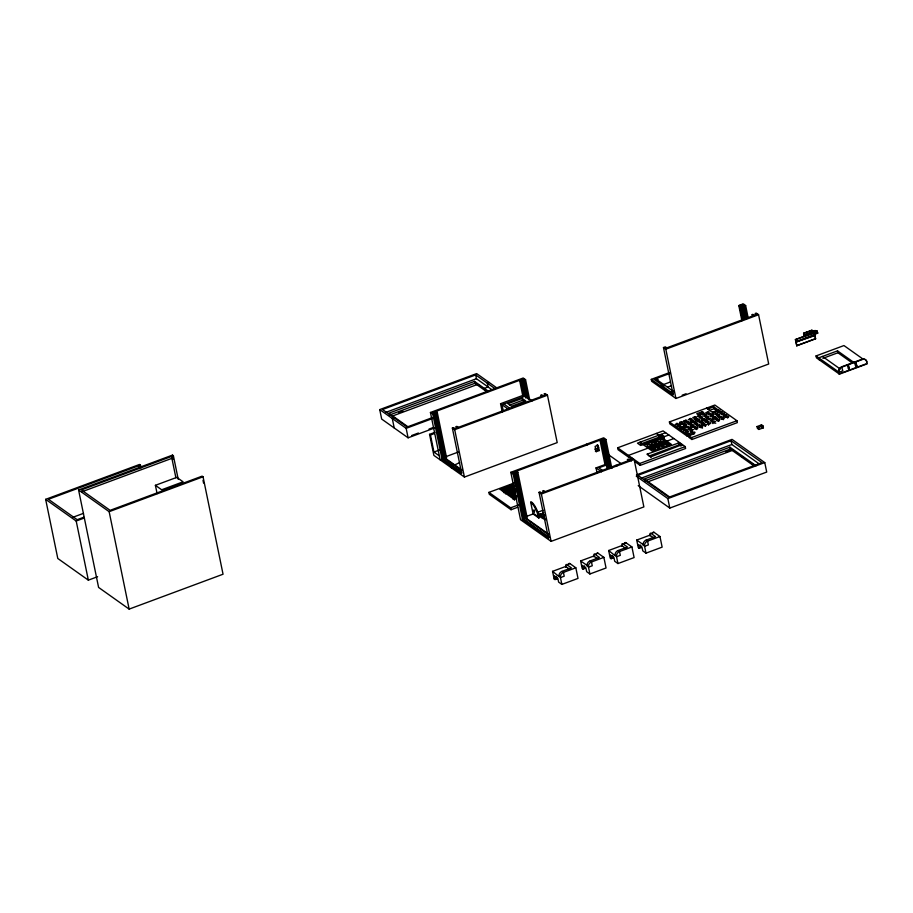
<?xml version="1.0" encoding="UTF-8"?>
<svg xmlns="http://www.w3.org/2000/svg" width="913" height="913" viewBox="0 0 913 913"><rect width="100%" height="100%" fill="white"/><g stroke="black" fill="none" stroke-linecap="round" stroke-linejoin="round"><path stroke-width="1.37" d="M679.717 422.331L679.58 423.05L680.961 423.221L682.593 421.943L679.717 422.331L680.105 424.225M679.569 427.01L679.432 427.729L680.813 427.889L682.445 426.611L679.569 427.01L679.957 428.905M680.299 425.093L678.667 426.382L677.298 426.211L678.93 424.933L680.299 425.093L680.687 426.999M684.134 420.688L684.008 421.407L685.378 421.578L687.01 420.3L684.134 420.688L684.522 422.582M683.985 425.367L683.86 426.086L685.229 426.245L686.861 424.967L683.985 425.367L684.373 427.261M684.727 423.449L684.602 424.18L681.726 424.568L683.358 423.29L684.727 423.449L685.115 425.355M684.579 428.129L684.453 428.848L681.577 429.247L681.703 428.528L684.579 428.129L684.967 430.023M685.971 431.564L685.846 432.283L687.215 432.442L688.847 431.164L685.971 431.564L686.359 433.458M686.713 429.646L686.587 430.365L683.711 430.765L685.343 429.487L686.713 429.646L687.101 431.541M690.696 420.562L690.57 421.281L691.94 421.441L693.572 420.163L690.696 420.562L691.084 422.457M690.548 425.241L690.422 425.96L691.792 426.12L693.424 424.842L690.548 425.241L690.936 427.136M691.289 423.324L691.164 424.043L688.288 424.442L689.908 423.164L691.289 423.324L691.677 425.218M690.399 429.92L690.274 430.639L691.643 430.799L693.275 429.521L690.399 429.92L690.787 431.815M691.141 428.003L691.004 428.722L688.128 429.121L689.76 427.843L691.141 428.003L691.529 429.897M695.124 418.919L694.998 419.638L696.368 419.797L698 418.519L695.124 418.919L695.512 420.813M695.866 417.001L695.729 417.732L692.853 418.12L692.99 417.401L695.866 417.001L696.254 418.907M695.717 421.68L695.58 422.399L692.705 422.799L694.337 421.521L695.717 421.68L696.105 423.575M697.11 425.116L696.984 425.835L698.354 425.994L699.986 424.716L697.11 425.116L697.498 427.01M701.686 418.793L701.549 419.512L702.93 419.672L704.562 418.394L701.686 418.793L702.074 420.688M701.538 423.472L701.401 424.191L702.782 424.351L704.414 423.073L701.538 423.472L701.926 425.367M702.12 426.234L701.994 426.953L699.118 427.352L700.75 426.074L702.12 426.234L702.508 428.129M706.263 412.471L706.126 413.19L707.507 413.349L709.139 412.071L706.263 412.471L706.651 414.365M706.103 417.15L705.977 417.869L707.347 418.028L708.979 416.75L706.103 417.15L706.491 419.044M706.696 419.912L705.064 421.19L703.695 421.03L703.82 420.311L706.696 419.912L707.084 421.806M708.089 423.335L707.963 424.066L709.344 424.225L710.965 422.947L708.089 423.335L708.488 425.23M712.813 412.345L712.688 413.064L714.057 413.224L715.689 411.946L712.813 412.345L713.201 414.24M712.665 417.024L712.539 417.743L713.909 417.903L715.541 416.625L712.665 417.024L713.053 418.919M712.517 421.692L712.391 422.422L713.761 422.582L715.393 421.304L712.517 421.692L712.905 423.586M717.241 410.702L717.116 411.421L718.485 411.58L720.117 410.302L717.241 410.702L717.629 412.596M719.227 416.887L719.102 417.618L720.471 417.777L722.103 416.499L719.227 416.887L719.615 418.793M723.655 415.244L723.518 415.974L724.899 416.134L726.531 414.856L723.655 415.244L724.043 417.15M679.649 442.645L647.18 454.126L650.958 456.797L682.342 444.563M640.161 442.645L640.641 441.972L641.04 443.878M663.409 437.019L663.899 436.346L664.287 438.24M539.104 516.267L541.238 515.742L544.878 518.287M509.134 485.556L508.427 486.104L508.975 486.492L510.926 485.762L509.134 485.556L509.522 487.451M503.577 490.863L502.869 491.422L503.417 491.799L505.368 491.08L503.577 490.863L503.965 492.758M511.988 484.495L511.28 485.043L511.828 485.431L513.779 484.7L511.988 484.495L512.376 486.389M507.936 490.874L507.229 491.422L507.765 491.81L509.716 491.08L507.936 490.874L508.324 492.769M509.443 491.936L508.735 492.495L509.271 492.872L511.223 492.153L509.443 491.936L509.831 493.83M512.296 490.874L511.588 491.434L512.125 491.81L514.076 491.091L512.296 490.874L512.684 492.769M515.149 489.813L514.441 490.372L514.978 490.749M513.802 491.947L513.095 492.495L513.631 492.883L515.583 492.153L513.802 491.947L514.19 493.842M515.297 493.009L514.59 493.568L515.137 493.944M512.592 497.265L511.885 497.813L512.433 498.201L514.384 497.471L512.592 497.265L512.98 499.16M761.693 424.819L761.362 425.013A1.803 0.73 -11.6 0 0 761.328 425.823A1.803 0.73 -11.6 0 0 763.006 425.892L763.405 427.786L758.874 429.464L757.436 428.448L757.048 426.554L761.693 424.819L761.75 426.919M672.801 390.992L671.306 391.551L672.196 392.191L673.703 391.631L655.545 378.758M97.6 576.719L88.344 580.154L57.793 558.482L45.65 499.343L139.552 464.455L140.454 465.094L141.024 467.878M140.454 465.094L48.423 499.285L77.183 519.691L83.813 517.226M173.39 455.747L81.371 489.939L110.119 510.344L202.15 476.141L203.051 476.78L223.046 574.22L129.144 609.108L98.593 587.424L78.586 489.996L172.489 455.108L173.39 455.747L178.218 479.279M81.759 491.833L171.906 458.337M155.393 485.317L176.802 477.362L183.091 481.824L161.681 489.779L155.393 485.317L157.104 493.613M72.914 517.272L83.505 513.334M45.65 499.343L76.201 521.026L84.144 518.07M434.645 427.946L408.1 437.818L381.68 419.067L379.728 409.595L476.643 373.588L497.277 388.23M494.88 388.561L475.662 374.923L382.513 409.526L407.13 426.999L432.42 417.606M78.586 489.996L109.149 511.679L203.051 476.78M385.948 412.334L476.438 378.712L492.415 390.045M488.809 391.551L474.475 381.383L388.835 413.201L407.632 426.542M389.235 415.095L474.863 383.277L486.96 391.86M398.935 412.653L402.918 411.181M392.442 416.043L477.602 384.396L478.869 385.286M394.165 417.8L392.282 418.496L394.233 427.969M489.185 382.49L487.314 383.186L488.09 386.975L484.335 388.379L484.723 390.273M440.157 459.855L430.434 412.471L523.206 377.993L525.546 379.648L529.506 398.947M431.335 413.098L524.108 378.633M430.434 412.471L432.773 414.125L433.903 413.703L443.387 459.947L452.118 466.144L459.593 462.64M462.001 470.72L444.209 458.098L434.714 411.843L436.152 412.87L437.281 412.448L446.617 457.938L445.487 458.36L461.841 469.967M521.038 381.326L524.153 396.493L522.715 395.466L519.6 380.31L521.038 381.326L522.168 380.904L525.671 397.965M526.892 398.091L522.978 379.055L524.416 380.07L525.546 379.648M379.728 409.595L406.159 428.334L432.705 418.474M741.915 320.76L738.8 305.57L743.308 303.892L745.636 305.547L748.215 318.089M744.198 304.531L739.69 306.209L742.531 320.018M738.8 305.57L741.128 307.225L742.258 306.802L744.837 319.345M742.178 304.314L744.517 305.969L745.636 305.547M411.74 435.49L418.394 433.024M429.042 429.064L433.036 427.581M502.253 411.98L500.552 403.706L522.715 395.466M522.19 398.399L507.913 403.706L511.508 406.251L525.785 400.955L522.19 398.399L522.578 400.293L525.272 402.211M545.449 394.987L544.011 393.971L545.141 393.549L547.469 395.215L557.204 442.6L464.42 477.065L433.869 455.382L429.555 434.348L434.85 432.374M669.092 372.744L651.266 379.374L673.189 394.93L663.466 347.545L665.349 346.849L666.787 347.864M509.602 405.121L522.578 400.293M429.555 434.348L430.445 434.987L434.428 433.504M663.466 347.545L664.904 348.561L757.687 314.095M432.773 414.125L442.109 459.616L461.704 473.516L452.357 428.026L453.487 427.604L454.925 428.631M664.904 348.561L665.805 349.2L758.577 314.734L768.7 364.013L675.917 398.479L651.654 381.269L651.266 379.374M453.795 429.042L546.579 394.576M452.357 428.026L454.697 429.681L547.469 395.215M430.445 434.987L433.949 452.049L439.256 450.075M446.491 456.432L458.28 452.049M669.971 373.394L654.039 379.306L663.842 386.267L661.959 386.964M441.949 458.931L444.209 458.098M442.109 459.616L443.239 459.193L461.75 472.329M656.983 379.774L658.113 379.351L656.675 378.336M660.259 385.743L670.222 382.045M815.275 335.025L796.033 341.998L815.355 335.402L811.862 332.594L803.988 335.139L803.6 333.245L811.862 330.175L813.198 331.122L815.446 330.677L813.563 331.373L814.373 331.944L816.644 330.711L817.751 333.119L795.953 341.622M803.6 333.245L811.474 330.7L814.168 332.617L815.594 338.814L796.809 345.787L795.394 339.59L814.168 332.617M452.038 465.447L450.839 465.813L451.307 467.753M803.988 335.139L812.25 332.07L811.862 330.175M817.363 331.225L814.727 332.206L815.492 334.363M667.414 387.169L671.42 385.685M795.394 339.59L815.104 332.469M796.638 345.662L815.412 338.677M682.159 395.192L686.074 393.743M841.592 372.961L839.081 373.896L838.693 372.002A4.234 3.618 -54.6 0 1 841.672 366.809L862.066 359.231A4.234 3.618 -54.6 0 1 866.597 361.628L867.35 363.773L839.446 374.147L816.439 357.828L816.051 355.933L843.954 345.559L863.207 359.22M856.645 366.056L856.257 364.161L837.529 350.866L818.744 357.839L819.132 359.733M633.245 458.885L545.164 491.605L543.726 490.589L542.596 491.011L544.034 492.027L541.592 492.94L540.154 491.913L539.035 492.335L541.363 493.99L634.147 459.524L643.87 506.909L551.098 541.375L520.536 519.702L510.812 472.306L603.584 437.841L605.924 439.495L611.87 468.449M526.208 518.892L516.712 472.649L515.274 471.622L512.844 472.535L514.281 473.55L523.765 519.794M604.486 438.48L516.404 471.199L517.842 472.226L527.178 517.717L526.059 518.139L548.565 534.105M822.887 358.341L837.917 352.76L852.24 362.929M510.812 472.306L513.152 473.973L514.281 473.55M516.712 472.649L517.842 472.226M605.068 464.968L599.978 440.157L601.416 441.173L602.546 440.751L608.206 468.323M609.439 468.517L603.356 438.902L604.794 439.918L605.924 439.495M594.694 449.23L598.7 447.747M669.4 421.932L714.845 405.041L736.951 420.722L737.339 422.628L691.894 439.507L688.79 437.316L688.402 435.41L694.04 433.321A1.689 0.685 -11.6 0 0 694.827 432.248A1.689 0.685 -11.6 0 0 692.602 432.306L686.964 434.394L669.4 421.932L669.788 423.826L687.352 436.288L692.99 434.2L692.602 432.306M707.746 409.035L713.761 406.799L718.257 409.994L718.645 411.889M599.213 450.554L598.312 449.915L595.31 451.033L596.2 451.673L599.213 450.554L598.118 445.247L595.116 446.366L596.2 451.673M702.371 411.615L696.733 413.703L698.171 414.73L703.809 412.63L702.371 411.615L702.759 413.509L699.369 414.764M517.648 507.274L511.052 509.728L489.3 494.287L488.911 492.392L513.973 483.091M709.344 410.485L714.149 408.704L717.515 411.09M676.795 423.415L675.164 424.693L678.039 424.305L678.165 423.586L676.795 423.415L677.184 425.31M690.068 418.485L688.436 419.763L691.312 419.375L691.438 418.656L690.068 418.485L690.456 420.379M698.913 415.198L697.281 416.476L698.65 416.648L700.282 415.358L698.913 415.198L699.301 417.093M718.257 409.994L712.243 412.22L706.491 408.145M631.214 459.034L618.044 449.698L617.656 447.792L663.112 430.913L685.218 446.594L685.606 448.488L640.161 465.379L634.569 461.407M687.774 421.646L686.142 422.924L689.018 422.536L689.155 421.806L687.774 421.646L688.162 423.541M701.047 416.716L699.415 417.994L702.291 417.595L702.428 416.876L701.047 416.716L701.435 418.611M705.475 415.073L703.843 416.351L706.719 415.951L706.845 415.232L705.475 415.073L705.863 416.967M709.892 413.429L708.26 414.707L711.147 414.308L711.273 413.589L709.892 413.429L710.28 415.324M698.765 419.877L697.133 421.155L698.502 421.315L700.134 420.037L698.765 419.877L699.153 421.772M712.037 414.947L710.405 416.225L711.775 416.385L713.407 415.107L712.037 414.947L712.425 416.842M716.454 413.304L714.822 414.582L717.698 414.182L717.835 413.463L716.454 413.304L716.842 415.198M720.882 411.66L719.25 412.938L720.619 413.098L722.251 411.82L720.882 411.66L721.27 413.555M866.962 361.879A4.234 3.618 -54.6 0 0 862.431 359.482L842.037 367.06A4.234 3.618 -54.6 0 0 839.058 372.253L839.446 374.147M665.623 432.694L637.457 443.159L640.686 445.464L668.864 434.987M848.291 365.577L847.538 365.851L848.439 368.761L849.193 368.487L848.291 365.577L849.193 368.487M855.047 363.066L856.166 363.043L856.714 365.691C853.997 367.14 855.287 359.014 855.96 365.976M847.903 366.113L848.656 365.828M855.413 363.317L856.166 363.043M696.471 423.039L694.839 424.317L696.22 424.477L697.852 423.198L696.471 423.039L696.859 424.933M700.899 421.395L699.267 422.673L702.143 422.274L702.268 421.555L700.899 421.395L701.287 423.29M718.599 414.822L716.967 416.1L718.337 416.26L719.969 414.981L718.599 414.822L718.988 416.716M723.016 413.178L721.384 414.456L722.765 414.616L724.397 413.338L723.016 413.178L723.404 415.073M640.093 444.22L661.503 436.266L663.511 437.692M838.693 372.002L839.435 372.116M848.839 368.224L848.439 368.761M855.595 365.714L856.714 365.691M841.672 366.809L842.813 370.861L839.058 372.253L816.051 355.933M694.188 426.2L692.556 427.478L695.432 427.079L695.558 426.36L694.188 426.2L694.576 428.094M707.461 421.27L705.829 422.548L708.705 422.148L708.83 421.429L707.461 421.27L707.849 423.164M711.889 419.626L710.257 420.904L711.626 421.064L713.258 419.786L711.889 419.626L712.277 421.521M716.306 417.983L714.674 419.261L716.054 419.421L717.686 418.143L716.306 417.983L716.694 419.877M842.836 372.493L865.684 364.013M696.322 427.718L694.69 428.996L697.566 428.596L697.703 427.877L696.322 427.718L696.71 429.612M705.167 424.431L703.546 425.709L704.916 425.869L706.548 424.591L705.167 424.431L705.566 426.325M718.44 419.489L716.808 420.779L718.189 420.939L719.821 419.66L718.44 419.489L718.828 421.395M722.868 417.846L721.236 419.124L724.112 418.736L724.237 418.017L722.868 417.846L723.256 419.74M727.296 416.202L725.664 417.481L728.54 417.093L728.665 416.374L727.296 416.202L727.684 418.097M649.577 447.564L628.406 455.427L628.795 457.322M653.959 445.932L652.578 446.446L652.966 448.34L654.347 447.827M658.341 444.3L656.961 444.814L657.349 446.708M662.724 442.679L661.343 443.193L661.731 445.088M673.862 438.537L665.725 441.561L666.113 443.456M597.136 473.311L596.029 467.901L605.422 464.42L606.323 465.059L598.802 467.844L602.226 470.275M631.248 461.042L630.678 458.28L631.807 457.858M688.402 435.41L691.506 437.612L736.951 420.722M647.18 454.126L649.234 455.986L679.283 444.814L681.075 446.092M488.911 492.392L510.664 507.822L518.573 504.889M530.693 502.207A13.136 4.257 69.6 0 1 538.316 516.347L538.681 517.911L533.101 513.962L530.693 502.207L531.446 501.933A13.136 4.257 69.6 0 1 539.069 516.062L539.4 517.614L538.647 517.888L538.442 516.929L539.195 516.644M617.656 447.792L639.762 463.484L685.218 446.594M757.048 426.554L758.486 427.569L763.006 425.892M636.475 474.897L732.055 439.381L764.763 462.594L766.715 472.067L669.8 508.073L638.221 485.67M525.74 516.69L533.101 513.962M537.825 512.204L543.121 510.241M731.073 440.717L637.925 475.331L668.841 497.265L761.99 462.651L731.073 440.717L731.849 444.505L759.331 464.009M522.327 518.778L524.77 517.876L548.713 534.858M522.487 519.463L523.617 519.041L549.5 537.403L548.371 537.825L522.487 519.463L513.152 473.973M641.36 478.127L731.849 444.505M756.078 465.756L729.886 447.176L644.258 478.994L669.297 496.763M644.646 480.889L730.286 449.07L754.184 466.041M726.029 451.821L730.012 450.337M647.853 481.836L733.013 450.189M636.27 476.187L667.86 498.601L764.763 462.594M555.024 579.561L554.134 578.922L552.57 571.344L565.718 566.459L565.877 567.213L565.74 566.277A4.234 1.37 69.6 0 1 566.893 564.702L569.895 563.583L575.829 567.795L578.009 578.408L561.86 584.411L558.619 582.106L557.843 578.317L554.248 575.772L555.024 579.561L556.907 578.865L556.382 576.331M593.838 556.314L593.781 555.857A4.234 1.37 69.6 0 1 594.945 554.282L597.947 553.164L603.881 557.375L606.049 567.989L589.901 573.98L586.671 571.686L585.895 567.897L582.3 565.352L583.076 569.141L584.948 568.445L584.434 565.912M611.117 558.722L610.215 558.083L608.663 550.505L621.81 545.62L621.97 546.373L621.821 545.438A4.234 1.37 69.6 0 1 622.986 543.863L625.987 542.744L631.922 546.944L634.101 557.569L617.953 563.561L614.711 561.267L613.935 557.478L610.341 554.933L611.117 558.722L613 558.026L612.475 555.492M639.168 548.302L638.267 547.663L636.715 540.074L649.851 535.189L650.01 535.954L649.873 535.018A4.234 1.37 69.6 0 1 651.026 533.432L654.039 532.325L659.962 536.524L662.142 547.138L645.993 553.141L642.763 550.847L641.976 547.058L638.381 544.502L639.168 548.302L641.04 547.595L640.527 545.072M583.076 569.141L582.174 568.502L580.622 560.924L593.77 556.04L597.969 559.018M561.86 584.411L560.456 577.587L558.95 575.532A4.234 3.618 -54.6 0 1 561.997 571.378L571.39 567.886L566.893 564.702M589.901 573.98L588.508 567.167L586.991 565.113A4.234 3.618 -54.6 0 1 590.038 560.959L599.43 557.466L594.945 554.282M617.953 563.561L616.549 556.736L615.042 554.693A4.234 3.618 -54.6 0 1 618.09 550.539L627.482 547.047L622.986 543.863M645.993 553.141L644.589 546.316L643.083 544.274A4.234 3.618 -54.6 0 1 646.13 540.119L655.523 536.627L651.026 533.432M575.829 567.795L563.435 572.394A4.234 3.618 -54.6 0 0 560.456 577.587L564.211 576.183L563.435 572.394L561.997 571.378M603.881 557.375L591.476 561.974A4.234 3.618 -54.6 0 0 588.508 567.167L592.263 565.763L591.476 561.974L590.038 560.959M631.922 546.944L619.528 551.555A4.234 3.618 -54.6 0 0 616.549 556.736L620.304 555.344L619.528 551.555L618.09 550.539M659.962 536.524L647.568 541.135A4.234 3.618 -54.6 0 0 644.589 546.316L648.356 544.924L647.568 541.135L646.13 540.119M580.622 560.924L586.991 565.352M636.715 540.074L643.083 544.513M554.134 578.922L556.006 578.226L556.907 578.865M543.749 512.41L542.425 513.266L544.833 515.012M514.738 485.385L512.786 486.115L514.578 486.321M507.525 486.446L505.574 487.165L507.366 487.382L508.062 486.823L507.525 486.446L507.913 488.341M511.885 486.446L509.933 487.177L511.714 487.382L512.421 486.834L511.885 486.446L512.273 488.341M514.886 488.581L512.935 489.3L514.727 489.516M506.327 491.765L504.375 492.484L506.156 492.7L506.863 492.141L506.327 491.765L506.715 493.659M512.193 492.837L510.241 493.556L512.022 493.773L512.729 493.214L512.193 492.837L512.581 494.732M516.701 496.033L514.749 496.763L516.53 496.969M642.49 444.3L643.882 444.277M720.505 412.197L719.136 412.037L718.748 410.142M709.527 413.966L708.146 413.806L707.758 411.911M726.919 416.75L725.538 416.59L725.15 414.696M715.929 418.519L714.559 418.359L714.171 416.465M709.367 418.645L707.997 418.485L707.609 416.59M698.388 420.414L697.018 420.254L696.63 418.359M715.781 423.198L714.411 423.039L714.023 421.133M704.802 424.967L703.421 424.807L703.033 422.913M687.249 426.862L685.88 426.702L685.492 424.807M544.49 516.393C538.156 510.561 535.246 515.948 545.7 519.691M817.751 333.119L816.644 330.711M814.636 334.888L815.355 335.402M822.499 356.447L840.234 369.023M758.577 314.734L756.249 313.079L755.119 313.49L756.557 314.517M795.782 341.485L796.581 342.375M739.918 305.147L742.258 306.802M754.298 315.35L752.86 314.334L751.741 314.745L753.179 315.772M661.377 385.332L673.201 393.72M739.884 455.073L744.472 458.315M750.189 462.377L753.624 464.82M682.125 445.213L678.348 442.543L679.283 444.814M661.115 434.371L664.356 436.665M656.276 433.447L658.787 435.239L659.186 437.133M668.373 443.433A1.689 0.685 -11.6 0 1 667.586 444.505A1.689 0.685 -11.6 0 1 665.372 444.551L660.339 440.979A1.689 0.685 -11.6 0 1 661.115 439.918A1.689 0.685 -11.6 0 1 663.34 439.872L668.373 443.433L668.761 445.327L663.728 441.766A1.689 0.685 -11.6 0 0 662.142 441.63A1.689 0.685 -11.6 0 0 660.658 442.349M658.958 441.493L663.991 445.065A1.689 0.685 -11.6 0 1 663.203 446.137A1.689 0.685 -11.6 0 1 660.989 446.183L655.956 442.611A1.689 0.685 -11.6 0 1 656.732 441.538A1.689 0.685 -11.6 0 1 658.958 441.493L659.346 443.387L664.379 446.959M654.575 443.125L659.608 446.697A1.689 0.685 -11.6 0 1 658.821 447.758A1.689 0.685 -11.6 0 1 656.607 447.815L651.574 444.243A1.689 0.685 -11.6 0 1 652.35 443.17A1.689 0.685 -11.6 0 1 654.575 443.125L654.963 445.019L659.118 447.963M650.193 444.757L655.226 448.317A1.689 0.685 -11.6 0 1 654.45 449.39A1.689 0.685 -11.6 0 1 652.224 449.436L647.191 445.864A1.689 0.685 -11.6 0 1 647.979 444.802A1.689 0.685 -11.6 0 1 650.193 444.757L650.581 446.651L654.735 449.595M639.705 442.326L642.946 444.62M649.234 455.986L651.026 457.253M520.73 379.888L522.168 380.904M543.201 395.831L541.763 394.804L540.633 395.226L542.071 396.242M630.678 458.28L632.116 459.296M601.108 439.735L602.546 440.751M629.867 460.141L628.429 459.113L627.299 459.536L628.737 460.563M608.925 454.994L621.422 463.861M532.108 400.921L525.283 396.071L501.99 404.721L503.325 411.227M586.397 444.22L587.299 444.859M616.058 465.265L616.96 465.904M596.029 467.901L601.507 471.793M503.873 404.025L509.796 408.237M500.552 403.706L508.815 409.572M649.851 535.189L654.062 538.179M640.139 546.967L641.04 547.595M435.843 411.432L437.281 412.448M458.303 427.364L456.865 426.348L455.747 426.77L457.185 427.786M621.81 545.62L626.021 548.599M432.465 412.687L433.903 413.703M608.663 550.505L615.111 555.72M612.098 557.387L613 558.026M533.854 513.677L539.4 517.614M433.949 452.049L439.347 455.872M456.511 469.259L459.753 471.553M524.895 520.593L532.77 526.185M536.148 528.581L541.774 532.576M545.152 534.972L547.401 536.57M584.058 567.806L584.948 568.445M565.718 566.459L569.929 569.438M552.57 571.344L559.018 576.56M534.562 510.059L534.573 511.44M855.801 362.781L856.348 365.44M837.529 350.866L837.917 352.76M815.081 330.426L815.469 332.321M814.738 334.637L815.594 338.814M811.474 330.7L811.862 332.594M803.965 333.496L804.353 335.391M795.565 339.727L796.809 345.787M744.517 305.969L747.085 318.511M743.079 304.953L745.932 318.888M741.128 307.225L743.684 319.653M758.486 427.569L758.874 429.464M729.886 447.176L730.286 449.07M713.761 406.799L714.149 408.704M705.327 419.752L705.715 421.646M700.75 426.074L701.138 427.969M694.485 416.842L694.873 418.736M694.337 421.521L694.725 423.415M692.202 420.003L692.59 421.897M692.054 424.682L692.442 426.576M691.906 429.361L692.294 431.256M689.908 423.164L690.308 425.059M689.76 427.843L690.148 429.738M691.506 437.612L691.894 439.507M685.64 420.128L686.028 422.023M687.478 431.004L687.866 432.899M686.964 434.394L687.352 436.288M685.343 429.487L685.731 431.381M683.358 423.29L683.746 425.184M683.198 427.969L683.597 429.863M681.212 421.772L681.6 423.666M665.805 349.2L675.917 398.479M681.064 426.451L681.452 428.345M678.93 424.933L679.318 426.828M663.34 439.872L663.728 441.766M667.86 498.601L669.8 508.073M655.956 442.611L656.344 444.505M639.762 463.484L640.161 465.379M628.589 455.553L628.977 457.447M643.003 544.547L643.151 545.301M604.794 439.918L610.455 467.49M601.416 441.173L607.156 469.111M597.216 444.608L598.312 449.915M593.77 556.04L593.918 556.793M586.911 565.387L587.07 566.14M524.416 380.07L528.376 399.369M541.363 493.99L551.098 541.375M539.035 492.335L548.371 537.825M541.021 513.928L541.409 515.822M515.274 471.622L524.77 517.876M515.046 491.776L515.434 493.671M513.836 497.094L514.487 500.221M510.378 485.385L510.766 487.28M510.664 507.822L511.052 509.728M504.821 490.692L505.471 493.83M475.662 374.923L476.438 378.712M474.475 381.383L474.863 383.277M454.697 429.681L464.42 477.065M451.969 465.39L452.197 466.201M436.152 412.87L445.647 459.113M406.159 428.334L408.1 437.818M203.006 480.295L203.565 483.068M172.489 455.108L173.344 459.285M171.507 456.443L175.901 477.796M138.571 465.79L139.141 468.574M109.149 511.679L129.144 609.108M76.201 521.026L88.344 580.154M652.909 532.793A4.234 1.37 69.6 0 1 654.039 532.325M693.401 434.074A1.689 0.685 -11.6 0 1 694.268 433.949M763.405 427.786A1.803 0.73 -11.6 0 1 761.956 427.809M624.823 543.532A4.234 1.37 69.6 0 1 624.949 542.95M625.051 542.744A4.234 1.37 69.6 0 1 625.987 542.744M596.828 553.632A4.234 1.37 69.6 0 1 597.947 553.164M568.856 563.789A4.234 1.37 69.6 0 1 569.895 563.583M647.705 447.039A1.689 0.685 -11.6 0 1 650.581 446.651M652.384 445.224A1.689 0.685 -11.6 0 1 654.963 445.019M656.185 444.175A1.689 0.685 -11.6 0 1 657.543 443.307A1.689 0.685 -11.6 0 1 659.346 443.387M686.12 426.885L685.994 427.604L687.375 427.763L688.995 426.485L686.12 426.885M701.835 414.114L701.709 414.833L703.078 415.004L704.71 413.715L701.835 414.114M708.248 418.668L708.111 419.387L709.492 419.546L711.124 418.268L708.248 418.668M533.454 510.287L534.231 512.01L533.454 510.287M500.575 488.729L499.868 489.288L500.404 489.665L502.355 488.946L500.575 488.729M503.428 487.668L502.721 488.227L503.257 488.615L505.209 487.884L503.428 487.668M502.082 489.802L501.374 490.349L501.91 490.738L503.862 490.007L502.082 489.802M504.935 488.74L504.227 489.288L504.763 489.676L506.715 488.946L504.935 488.74M507.788 487.679L507.08 488.238L507.617 488.615L509.568 487.896L507.788 487.679M506.43 489.802L505.722 490.361L506.27 490.738L508.221 490.019L506.43 489.802M509.283 488.74L508.587 489.3L509.123 489.676L511.075 488.957L509.283 488.74M512.147 487.679L511.44 488.238L511.976 488.626L513.928 487.896L512.147 487.679M506.589 492.997L505.882 493.556L506.418 493.933L508.37 493.214L506.589 492.997M510.789 489.813L510.082 490.361L510.629 490.749L512.581 490.019L510.789 489.813M508.085 494.07L507.377 494.618L507.925 495.006L509.876 494.275L508.085 494.07M509.591 495.131L508.883 495.691L509.42 496.067L511.371 495.348L509.591 495.131M512.444 494.07L511.737 494.629L512.273 495.006L514.224 494.287L512.444 494.07M511.097 496.204L510.39 496.752L510.926 497.14L512.878 496.41L511.097 496.204M513.951 495.143L513.243 495.691L513.779 496.079L515.731 495.348L513.951 495.143M514.099 498.327L513.391 498.886L513.928 499.263L515.879 498.544L514.099 498.327M662.667 438.172L643.893 445.156L652.521 451.273L671.295 444.289L662.667 438.172M661.571 434.691L660.179 434.725L660.567 436.619L661.959 436.585L661.571 434.691"/></g></svg>
